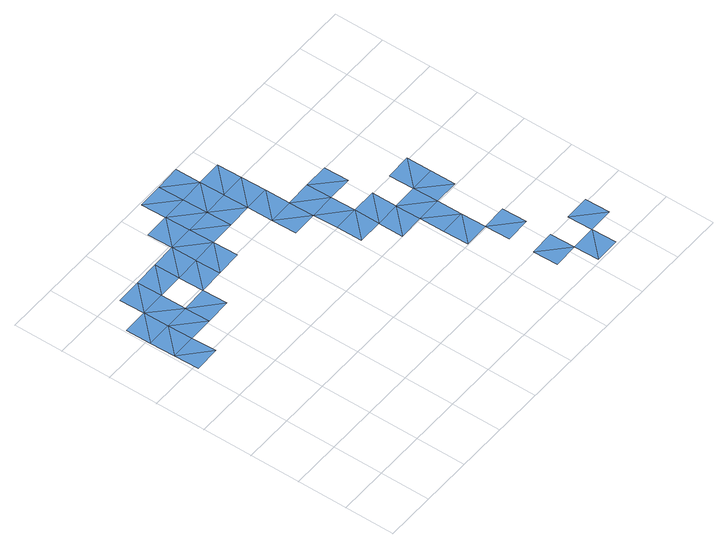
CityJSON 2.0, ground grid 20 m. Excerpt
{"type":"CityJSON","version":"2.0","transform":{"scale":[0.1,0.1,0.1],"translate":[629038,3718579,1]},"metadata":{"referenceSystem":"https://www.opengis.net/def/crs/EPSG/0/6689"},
"CityObjects":{
"waterbody1":{"type":"WaterBody","attributes":{"name":"福岡県津波浸水想定図","class":"1140","function":"2","WaterBodyTsunamiRiskAttribute.description":"1","WaterBodyTsunamiRiskAttribute.rank":"3"},"geometry":[{"type":"MultiSurface","lod":"1","boundaries":[[[0,1,2]],[[3,1,0]],[[4,5,6]],[[5,4,7]],[[8,9,10]],[[9,11,10]],[[12,13,14]],[[15,13,12]]]}]},
"waterbody2":{"type":"WaterBody","attributes":{"name":"福岡県津波浸水想定図","class":"1140","function":"2","WaterBodyTsunamiRiskAttribute.description":"1","WaterBodyTsunamiRiskAttribute.rank":"1"},"geometry":[{"type":"MultiSurface","lod":"1","boundaries":[[[16,17,1]],[[17,18,19]],[[1,3,16]],[[18,17,16]],[[5,18,16]],[[5,20,18]],[[21,18,22]],[[22,18,20]],[[20,23,22]],[[23,20,24]],[[24,25,23]],[[24,8,25]],[[25,8,10]],[[25,26,27]],[[28,25,10]],[[26,25,28]],[[28,10,29]],[[28,30,26]],[[29,30,28]],[[31,32,26]],[[26,30,31]],[[31,33,32]],[[34,33,31]],[[31,30,34]],[[35,36,37]],[[30,38,34]],[[34,39,33]],[[35,37,40]],[[35,41,36]],[[38,36,41]],[[42,43,40]],[[34,38,44]],[[43,45,40]],[[38,41,44]],[[46,13,15]],[[47,46,15]],[[48,49,50]],[[51,52,53]],[[54,49,48]],[[49,55,50]],[[56,45,43]],[[55,57,47]],[[49,57,55]],[[58,52,51]],[[54,59,60]],[[45,56,61]],[[47,57,62]],[[51,63,64]],[[54,60,65]],[[63,66,64]],[[62,57,67]],[[68,69,62]],[[62,67,70]],[[64,71,72]],[[68,62,70]],[[71,73,72]]]}]},
"waterbody3":{"type":"WaterBody","attributes":{"name":"福岡県津波浸水想定図","class":"1140","function":"2","WaterBodyTsunamiRiskAttribute.description":"1","WaterBodyTsunamiRiskAttribute.rank":"2"},"geometry":[{"type":"MultiSurface","lod":"1","boundaries":[[[16,3,6]],[[6,5,16]],[[7,8,24]],[[7,9,8]],[[29,36,30]],[[42,37,74]],[[30,36,38]],[[37,42,40]],[[42,14,13]],[[75,47,15]],[[42,13,43]],[[75,55,47]]]}]}
},
"vertices":[
[115,786,11],[13,884,9],[15,784,8],[113,886,8],[313,890,9],[211,988,8],[213,888,8],[311,990,9],[409,1092,9],[411,992,9],[509,1094,11],[511,994,11],[817,700,11],[915,802,11],[815,800,11],[917,702,8],
[111,986,8],[11,984,8],[109,1086,8],[9,1084,8],[209,1088,8],[107,1186,8],[207,1188,8],[307,1190,9],[309,1090,8],[407,1192,9],[505,1294,9],[405,1292,9],[507,1194,9],[609,1096,9],[607,1196,8],[605,1296,8],[503,1394,8],[603,1396,8],[705,1298,8],[809,1100,8],[709,1098,10],[711,998,9],[707,1198,8],[703,1398,8],[811,1000,8],[807,1200,9],[813,900,9],[913,902,11],[805,1299,8],[911,1002,9],[1015,803,9],[1017,704,8],[1022,404,8],[1120,506,8],[1020,504,8],[1228,108,9],[1126,206,8],[1128,106,8],[1122,406,8],[1019,604,8],[1013,903,8],[1118,606,9],[1226,208,8],[1124,306,8],[1224,308,8],[1011,1003,8],[1117,706,8],[1230,8,9],[1328,110,8],[1222,408,8],[1330,10,9],[1218,607,8],[1215,807,8],[1115,805,8],[1216,707,8],[1428,111,8],[1326,210,8],[1426,211,8],
[713,898,9],[918,602,8]
]}
